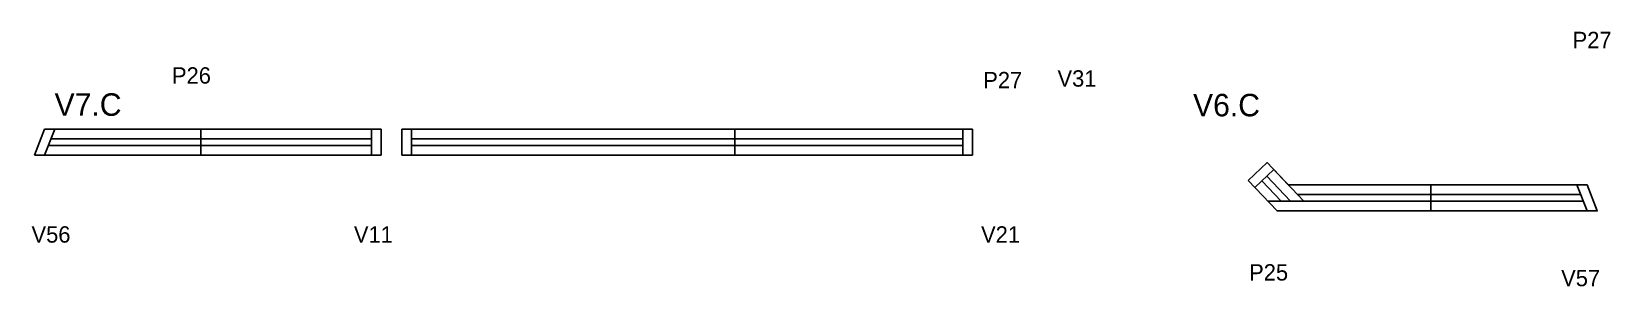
# Model space of a CAD drawing. Header units: metres. Extents: x 3430 to 4587, y 109 to 296.
import ezdxf

# ---------------------------------------------------------------- set-up
doc = ezdxf.new("R2010")
doc.units = ezdxf.units.M
for name, color, linetype in [('5', 7, 'Continuous'), ('NOMENCLATURA', 7, 'Continuous'), ('Painéis', 7, 'Continuous'), ('SARR_2.2x7', 7, 'Continuous')]:
    doc.layers.add(name, color=color, linetype=linetype)

msp = doc.modelspace()

# ---------------------------------------------------------------- linework, layer by layer
at = {"layer": 'Painéis', "color": 7, "lineweight": 25}
for p, q in [((3554.5, 205), (3554.5, 224)), ((4455.7, 164.1), (4455.7, 183.1))]:
    msp.add_line(p, q, dxfattribs=at)
for points in [[(3432.5, 205), (3440, 224), (3686.5, 224), (3686.5, 205), (3432.5, 205)], [(4321.9, 186.4), (4343, 164.1), (4577.6, 164.1), (4570.1, 183.1), (4351.2, 183.1), (4335.7, 199.5), (4321.9, 186.4)]]:
    msp.add_lwpolyline(points, dxfattribs=at)
for points in [[(3945.8, 205), (3701.8, 205), (3701.8, 224), (3945.8, 224)], [(3945.8, 224), (4119.8, 224), (4119.8, 205), (3945.8, 205)]]:
    msp.add_lwpolyline(points, close=True, dxfattribs=at)
at = {"layer": 'SARR_2.2x7', "color": 7, "lineweight": 25}
for p, q in [((3440, 205), (3447.6, 224)), ((3679.5, 224), (3679.5, 205)), ((3708.8, 224), (3708.8, 205)), ((4112.8, 224), (4112.8, 205)), ((3679.5, 212), (3442.8, 212)), ((3444.8, 217), (3679.5, 217)), ((3945.8, 217), (3708.8, 217)), ((3708.8, 212), (3945.8, 212)), ((4112.8, 217), (3945.8, 217)), ((3945.8, 212), (4112.8, 212)), ((4340.5, 194.4), (4326.7, 181.3)), ((4331.8, 186.1), (4346, 171.1)), ((4352.9, 171.1), (4335.4, 189.6)), ((4362.5, 171.1), (4340.3, 194.6)), ((4455.7, 176.1), (4357.8, 176.1)), ((4565.3, 176.1), (4455.7, 176.1)), ((4570.1, 164.1), (4562.5, 183.1)), ((4336.4, 171.1), (4455.7, 171.1)), ((4455.7, 171.1), (4567.3, 171.1))]:
    msp.add_line(p, q, dxfattribs=at)

# ---------------------------------------------------------------- texts
at = {"layer": '5', "color": 7, "lineweight": 25}
for s, p in [('P27', (4559.5, 283.4)), ('P26', (3533.3, 257.4)), ('P27', (4127.7, 254)), ('V31', (4182.1, 255.2)), ('V56', (3430.4, 140.8)), ('V11', (3666.6, 140.8)), ('V21', (4126.1, 140.8)), ('P25', (4322.5, 113)), ('V57', (4551.1, 108.8))]:
    msp.add_text(s, height=12, dxfattribs=at).set_placement(p)
at = {"layer": 'NOMENCLATURA', "color": 7, "lineweight": 25}
for s, p in [('V7.C', (3447.3, 233.8)), ('V6.C', (4281.4, 233.4))]:
    msp.add_text(s, height=16.5, dxfattribs=at).set_placement(p)

doc.saveas('drawing.dxf')
